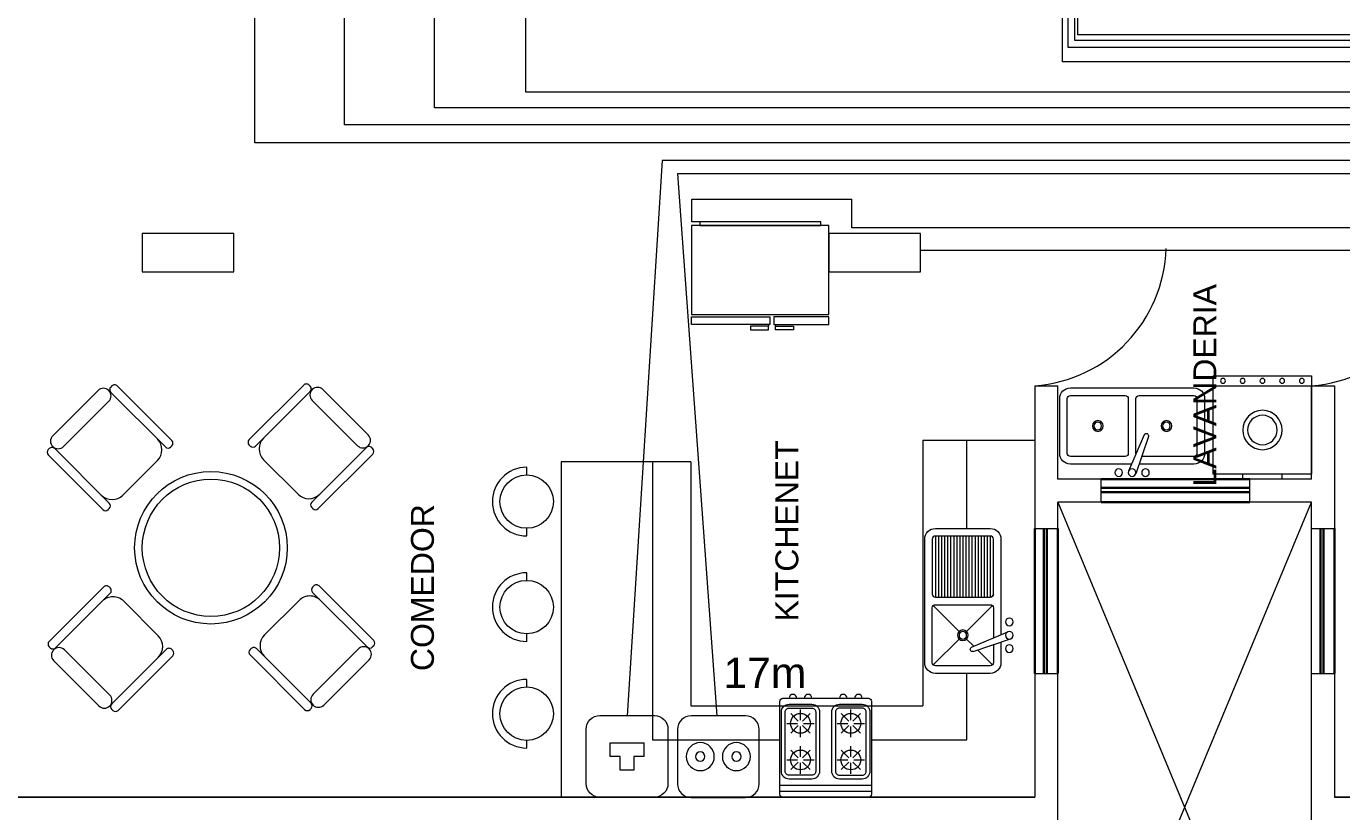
# Model space of a CAD drawing. Header units: metres. Extents: x -2 to 3328848, y -2 to 2725060.
# Drawn here: x 1662824.4 to 1662910.6, y 1362928.1 to 1362979.5 of the extents above; entities that cross this region are included whole.
import ezdxf

# ---------------------------------------------------------------- set-up
doc = ezdxf.new("R2010")
doc.units = ezdxf.units.M
doc.layers.get('0').update_dxf_attribs({"color": 253, "lineweight": 0})
for name, color, linetype, lineweight in [('ICT_TOMAS', 1, 'Continuous', 0), ('muebles', 253, 'Continuous', 0), ('NOFIJO', 253, 'Continuous', 0), ('PUERTAS', 253, 'Continuous', 0), ('ventanas', 253, 'Continuous', 30)]:
    doc.layers.add(name, color=color, linetype=linetype, lineweight=lineweight)
doc.styles.add('COTA', font='arial.ttf', dxfattribs={"height": 1})
doc.styles.get("Standard").update_dxf_attribs({"font": 'arial.ttf'})

# ---------------------------------------------------------------- blocks, each defined once
blk = doc.blocks.new('MESACIRC-4P-D100CM-3')
at = {"layer": 'muebles'}
for p, q in [((-0.6492, 1.0605), (-0.6563, 1.0535)), ((-0.6139, 1.0605), (-0.2563, 0.7029)), ((0.608, 1.0664), (0.2504, 0.7088)), ((0.6632, 1.0368), (0.2928, 0.6664)), ((0.6433, 1.0664), (0.6504, 1.0594)), ((1.0309, 0.7398), (0.7339, 1.0368)), ((-0.7398, 1.0309), (-1.0368, 0.7339)), ((-0.6691, 0.9602), (-0.9661, 0.6632)), ((-0.6691, 1.0309), (-0.2987, 0.6605)), ((0.9602, 0.6691), (0.6632, 0.9661)), ((-1.0664, 0.6433), (-1.0594, 0.6504)), ((-1.0664, 0.608), (-0.7088, 0.2504)), ((-1.0368, 0.6632), (-0.6664, 0.2928)), ((-0.2563, 0.6676), (-0.2633, 0.6605)), ((0.2504, 0.6735), (0.2574, 0.6664)), ((1.0309, 0.6691), (0.6605, 0.2987)), ((1.0605, 0.6139), (0.7029, 0.2563)), ((1.0605, 0.6492), (1.0535, 0.6563)), ((-0.5772, 0.345), (-0.3509, 0.5713)), ((0.345, 0.5772), (0.5713, 0.3509)), ((0.6676, 0.2563), (0.6605, 0.2633)), ((-0.6735, 0.2504), (-0.6664, 0.2574)), ((-1.0605, -0.6139), (-0.7029, -0.2563)), ((-0.6676, -0.2563), (-0.6605, -0.2633)), ((0.6735, -0.2504), (0.6664, -0.2574)), ((1.0664, -0.608), (0.7088, -0.2504)), ((-1.0309, -0.6691), (-0.6605, -0.2987)), ((1.0368, -0.6632), (0.6664, -0.2928)), ((-0.345, -0.5772), (-0.5713, -0.3509)), ((0.5772, -0.345), (0.3509, -0.5713)), ((-1.0605, -0.6492), (-1.0535, -0.6563)), ((-0.9602, -0.6691), (-0.6632, -0.9661)), ((-0.6632, -1.0368), (-0.2928, -0.6664)), ((-0.2504, -0.6735), (-0.2574, -0.6664)), ((0.2563, -0.6676), (0.2633, -0.6605)), ((0.6691, -1.0309), (0.2987, -0.6605)), ((0.6691, -0.9602), (0.9661, -0.6632)), ((1.0664, -0.6433), (1.0594, -0.6504)), ((-1.0309, -0.7398), (-0.7339, -1.0368)), ((-0.608, -1.0664), (-0.2504, -0.7088)), ((0.6139, -1.0605), (0.2563, -0.7029)), ((0.7398, -1.0309), (1.0368, -0.7339)), ((-0.6433, -1.0664), (-0.6504, -1.0594)), ((0.6492, -1.0605), (0.6563, -1.0535))]:
    blk.add_line(p, q, dxfattribs=at)
for radius in [0.5, 0.45]:
    blk.add_circle((0, 0), radius, dxfattribs=at)
for centre, radius, start, end in [((-0.7045, 0.9956), 0.05, 315, 135), ((-0.6386, 1.0358), 0.025, 135, 225), ((-0.6316, 1.0428), 0.025, 45, 135), ((0.6257, 1.0487), 0.025, 45, 135), ((0.6986, 1.0015), 0.05, 45, 225), ((0.6327, 1.0417), 0.025, 315, 45), ((-1.0015, 0.6986), 0.05, 135, 315), ((-0.4217, 0.642), 0.1, 315, 45), ((-0.2739, 0.6852), 0.025, 315, 45), ((0.268, 0.6911), 0.025, 135, 225), ((0.4158, 0.6479), 0.1, 135, 225), ((0.9956, 0.7045), 0.05, 225, 45), ((-1.0487, 0.6257), 0.025, 135, 225), ((-1.0417, 0.6327), 0.025, 45, 135), ((-0.281, 0.6782), 0.025, 225, 315), ((0.2751, 0.6841), 0.025, 225, 315), ((1.0358, 0.6386), 0.025, 45, 135), ((1.0428, 0.6316), 0.025, 315, 45), ((-0.6479, 0.4158), 0.1, 225, 315), ((0.642, 0.4217), 0.1, 225, 315), ((-0.6841, 0.2751), 0.025, 315, 45), ((0.6782, 0.281), 0.025, 135, 225), ((-0.6911, 0.268), 0.025, 225, 315), ((0.6852, 0.2739), 0.025, 225, 315), ((-0.6852, -0.2739), 0.025, 45, 135), ((0.6841, -0.2751), 0.025, 135, 225), ((0.6911, -0.268), 0.025, 45, 135), ((-0.642, -0.4217), 0.1, 45, 135), ((-0.6782, -0.281), 0.025, 315, 45), ((0.6479, -0.4158), 0.1, 45, 135), ((-0.4158, -0.6479), 0.1, 315, 45), ((0.4217, -0.642), 0.1, 135, 225), ((-1.0428, -0.6316), 0.025, 135, 225), ((-1.0358, -0.6386), 0.025, 225, 315), ((-0.9956, -0.7045), 0.05, 45, 225), ((-0.2751, -0.6841), 0.025, 45, 135), ((-0.268, -0.6911), 0.025, 315, 45), ((0.2739, -0.6852), 0.025, 135, 225), ((0.281, -0.6782), 0.025, 45, 135), ((1.0015, -0.6986), 0.05, 315, 135), ((1.0417, -0.6327), 0.025, 225, 315), ((1.0487, -0.6257), 0.025, 315, 45), ((-0.6986, -1.0015), 0.05, 225, 45), ((-0.6327, -1.0417), 0.025, 135, 225), ((0.7045, -0.9956), 0.05, 135, 315), ((0.6386, -1.0358), 0.025, 315, 45), ((-0.6257, -1.0487), 0.025, 225, 315), ((0.6316, -1.0428), 0.025, 225, 315)]:
    blk.add_arc(centre, radius, start, end, dxfattribs=at)
blk = doc.blocks.new('Estufa-p04')
for p, q in [((0.09, 0.3), (0.09, -0.3)), ((0.13, 0.3), (0.13, -0.3)), ((0.2314, 0.2286), (0.2809, 0.1791)), ((0.295, 0.255), (0.295, 0.185)), ((0.3091, 0.1791), (0.3586, 0.2286)), ((0.4714, 0.2286), (0.5209, 0.1791)), ((0.535, 0.255), (0.535, 0.185)), ((0.5491, 0.1791), (0.5986, 0.2286)), ((0.205, 0.165), (0.275, 0.165)), ((0.2314, 0.1014), (0.2809, 0.1509)), ((0.295, 0.145), (0.295, 0.075)), ((0.3091, 0.1509), (0.3586, 0.1014)), ((0.315, 0.165), (0.385, 0.165)), ((0.445, 0.165), (0.515, 0.165)), ((0.4714, 0.1014), (0.5209, 0.1509)), ((0.535, 0.145), (0.535, 0.075)), ((0.5491, 0.1509), (0.5986, 0.1014)), ((0.555, 0.165), (0.625, 0.165)), ((0.295, -0.075), (0.295, -0.145)), ((0.535, -0.075), (0.535, -0.145)), ((0.205, -0.165), (0.275, -0.165)), ((0.2314, -0.1014), (0.2809, -0.1509)), ((0.3091, -0.1509), (0.3586, -0.1014)), ((0.315, -0.165), (0.385, -0.165)), ((0.445, -0.165), (0.515, -0.165)), ((0.4714, -0.1014), (0.5209, -0.1509)), ((0.5491, -0.1509), (0.5986, -0.1014)), ((0.555, -0.165), (0.625, -0.165)), ((0.2314, -0.2286), (0.2809, -0.1791)), ((0.295, -0.185), (0.295, -0.255)), ((0.3091, -0.1791), (0.3586, -0.2286)), ((0.4714, -0.2286), (0.5209, -0.1791)), ((0.535, -0.185), (0.535, -0.255)), ((0.5491, -0.1791), (0.5986, -0.2286))]:
    blk.add_line(p, q)
for points in [[(0.7, 0.28), (0.7, -0.28, -0.414214), (0.68, -0.3), (0.07, -0.3, -0.414214), (0.05, -0.28), (0.05, 0.28, -0.414214), (0.07, 0.3), (0.68, 0.3, -0.414214)], [(0.66, 0.24), (0.66, 0.09, -0.414214), (0.61, 0.04), (0.22, 0.04, -0.414214), (0.17, 0.09), (0.17, 0.24, -0.414214), (0.22, 0.29), (0.61, 0.29, -0.414214)], [(0.635, 0.24), (0.635, 0.09, -0.414214), (0.61, 0.065), (0.22, 0.065, -0.414214), (0.195, 0.09), (0.195, 0.24, -0.414214), (0.22, 0.265), (0.61, 0.265, -0.414214)], [(0.66, -0.09), (0.66, -0.24, -0.414214), (0.61, -0.29), (0.22, -0.29, -0.414214), (0.17, -0.24), (0.17, -0.09, -0.414214), (0.22, -0.04), (0.61, -0.04, -0.414214)], [(0.635, -0.24), (0.635, -0.09, 0.414214), (0.61, -0.065), (0.22, -0.065, 0.414214), (0.195, -0.09), (0.195, -0.24, 0.414214), (0.22, -0.265), (0.61, -0.265, 0.414214)]]:
    blk.add_lwpolyline(points, format="xyb", close=True)
for centre in [(0.295, 0.165), (0.535, 0.165), (0.295, -0.165), (0.535, -0.165)]:
    blk.add_circle(centre, 0.065)
for centre in [(0.7, 0.2147), (0.7, 0.1153), (0.7, -0.1153), (0.7, -0.2147)]:
    blk.add_arc(centre, 0.025, 270, 90)
blk = doc.blocks.new('fr')
for p, q in [((3287.0072, 1591.175), (3287.0072, 1590.775)), ((3287.0272, 1591.175), (3287.0272, 1590.775)), ((3287.0472, 1591.175), (3287.0472, 1590.775)), ((3287.0672, 1591.175), (3287.0672, 1590.775)), ((3287.0872, 1591.175), (3287.0872, 1590.775)), ((3287.1072, 1591.175), (3287.1072, 1590.775)), ((3287.1272, 1591.175), (3287.1272, 1590.775)), ((3287.1472, 1591.175), (3287.1472, 1590.775)), ((3287.1672, 1591.175), (3287.1672, 1590.775)), ((3287.1872, 1591.175), (3287.1872, 1590.775)), ((3287.2072, 1591.175), (3287.2072, 1590.775)), ((3287.2272, 1591.175), (3287.2272, 1590.775)), ((3287.2472, 1591.175), (3287.2472, 1590.775)), ((3287.2672, 1591.175), (3287.2672, 1590.775)), ((3287.2872, 1591.175), (3287.2872, 1590.775)), ((3287.3072, 1591.175), (3287.3072, 1590.775)), ((3287.3272, 1591.175), (3287.3272, 1590.775)), ((3287.3472, 1591.175), (3287.3472, 1590.775)), ((3287.3672, 1591.175), (3287.3672, 1590.775)), ((3287.1294, 1590.4462), (3286.892, 1590.548)), ((3287.1189, 1590.4188), (3286.8742, 1590.5014))]:
    blk.add_line(p, q)
for points in [[(3287.0072, 1591.225, 0.414214), (3286.9372, 1591.155), (3286.9372, 1590.5286)], [(3286.9372, 1590.4801), (3286.9372, 1590.345, 0.414214), (3287.0072, 1590.275), (3287.3672, 1590.275, 0.414214), (3287.4372, 1590.345), (3287.4372, 1591.155, 0.414214), (3287.3672, 1591.225), (3287.0072, 1591.225)], [(3287.3672, 1590.725), (3287.0072, 1590.725, 0.414214), (3286.9872, 1590.705), (3286.9872, 1590.5093, 0.414214)], [(3286.9872, 1590.4649), (3286.9872, 1590.345, 0.414214), (3287.0072, 1590.325), (3287.3672, 1590.325, 0.414214), (3287.3872, 1590.345), (3287.3872, 1590.705, 0.414214), (3287.3672, 1590.725)]]:
    blk.add_lwpolyline(points, format="xyb")
blk.add_lwpolyline([(3287.3672, 1590.775), (3287.0072, 1590.775, -0.414214), (3286.9872, 1590.795), (3286.9872, 1591.155, -0.414214), (3287.0072, 1591.175), (3287.3672, 1591.175, -0.414214), (3287.3872, 1591.155), (3287.3872, 1590.795, -0.414214)], format="xyb", close=True)
for points in [[(3286.993, 1590.7192), (3287.1624, 1590.5498)], [(3287.3813, 1590.7192), (3287.2119, 1590.5498)], [(3287.1624, 1590.5003), (3287.1161, 1590.454)], [(3287.2119, 1590.5003), (3287.3813, 1590.3309)], [(3287.0918, 1590.4296), (3286.993, 1590.3309)]]:
    blk.add_lwpolyline(points)
for centre, radius in [((3286.8822, 1590.6125), 0.025), ((3286.8822, 1590.525), 0.025), ((3287.1872, 1590.525), 0.035), ((3287.1872, 1590.525), 0.025), ((3286.8822, 1590.4375), 0.025)]:
    blk.add_circle(centre, radius)
for centre, radius, start, end in [((3287.0072, 1590.795), 0.02, 180, 270), ((3287.0072, 1590.795), 0.02, 180, 270), ((3287.1236, 1590.4327), 0.0147, 251.3579, 66.77898)]:
    blk.add_arc(centre, radius, start, end)
blk = doc.blocks.new('ww')
at = {"layer": 'muebles', "ltscale": 4}
for p, q in [((1737.9301, 1442.9936), (1737.9301, 1442.9823)), ((1737.9751, 1442.9936), (1737.9751, 1442.9823))]:
    blk.add_line(p, q, dxfattribs=at)
at = {"layer": 'muebles'}
blk.add_lwpolyline([(1737.5802, 1443.6423), (1738.4802, 1443.6423), (1738.4802, 1443.0589), (1737.5802, 1443.0589)], close=True, dxfattribs=at)
at = {"layer": 'muebles', "ltscale": 4}
for points in [[(1737.6327, 1443.6652), (1738.4252, 1443.6652), (1738.4252, 1443.6423), (1737.6327, 1443.6423)], [(1737.5802, 1443.0423), (1737.9403, 1443.0423), (1737.9403, 1442.9936), (1737.5802, 1442.9936)], [(1738.4802, 1443.0423), (1737.9681, 1443.0423), (1737.9681, 1442.9936), (1738.4802, 1442.9936)], [(1737.9301, 1442.9823), (1737.8119, 1442.9823), (1737.8119, 1442.9589), (1737.9301, 1442.9589)], [(1737.9751, 1442.9823), (1738.0933, 1442.9823), (1738.0933, 1442.9589), (1737.9751, 1442.9589)]]:
    blk.add_lwpolyline(points, close=True, dxfattribs=at)
blk = doc.blocks.new('Muko05pl')
at = {"color": 0, "linetype": 'ByBlock'}
for p, q in [((0.35, -0.025), (-0.35, -0.025)), ((-0.35, -0.025), (-0.35, -0.725)), ((0.35, -0.725), (0.35, -0.025)), ((0.35, -0.095), (-0.35, -0.095)), ((-0.35, -0.725), (0.35, -0.725)), ((-0.14, -0.76), (-0.14, -0.725)), ((0.14, -0.76), (0.14, -0.725)), ((-0.14, -0.76), (0.14, -0.76))]:
    blk.add_line(p, q, dxfattribs=at)
for centre, radius in [((-0.28, -0.06), 0.0175), ((-0.14, -0.06), 0.0175), ((0, -0.06), 0.0175), ((0.14, -0.06), 0.0175), ((0.28, -0.06), 0.0175), ((0, -0.41), 0.14), ((0, -0.41), 0.105)]:
    blk.add_circle(centre, radius, dxfattribs=at)
blk = doc.blocks.new('Tarja-p07')
for p, q in [((0.405, 0.63), (-0.405, 0.63)), ((-0.475, 0.56), (-0.475, 0.2)), ((0.475, 0.2), (0.475, 0.56)), ((-0.1063, 0.3118), (-0.0237, 0.067)), ((-0.0789, 0.3223), (0.023, 0.0849)), ((-0.405, 0.13), (-0.0449, 0.13)), ((0.0036, 0.13), (0.405, 0.13))]:
    blk.add_line(p, q)
for points in [[(-0.0252, 0.1972, 0.035735), (-0.025, 0.2), (-0.025, 0.56, 0.414214), (-0.045, 0.58), (-0.405, 0.58, 0.414214), (-0.425, 0.56)], [(-0.425, 0.56), (-0.425, 0.2, 0.414214), (-0.405, 0.18), (-0.0618, 0.18, 0.414214)]]:
    blk.add_lwpolyline(points, format="xyb")
blk.add_lwpolyline([(0.025, 0.56), (0.025, 0.2, 0.414214), (0.045, 0.18), (0.405, 0.18, 0.414214), (0.425, 0.2), (0.425, 0.56, 0.414214), (0.405, 0.58), (0.045, 0.58, 0.414214)], format="xyb", close=True)
for centre, radius in [((-0.225, 0.38), 0.035), ((-0.225, 0.38), 0.025), ((0.225, 0.38), 0.035), ((0.225, 0.38), 0.025), ((-0.0875, 0.075), 0.025), ((0, 0.075), 0.025), ((0.0875, 0.075), 0.025)]:
    blk.add_circle(centre, radius)
for centre, radius, start, end in [((-0.405, 0.56), 0.07, 90, 180), ((0.405, 0.56), 0.07, 360, 90), ((-0.0924, 0.3165), 0.0147, 23.22102, 198.6421), ((-0.405, 0.2), 0.07, 180, 270), ((-0.405, 0.2), 0.02, 180, 270), ((-0.405, 0.2), 0.02, 180, 270), ((0.405, 0.2), 0.07, 270, 360)]:
    blk.add_arc(centre, radius, start, end)
blk = doc.blocks.new('Toma TFN')
for p, q in [((-0.0625, 0.05), (-0.05, 0.05)), ((-0.0625, 0), (-0.0625, 0.05)), ((-0.05, 0.05), (0.05, 0.05)), ((0.05, 0.05), (0.0625, 0.05)), ((0.0625, 0), (0.0625, 0.05)), ((-0.05, 0), (-0.0625, 0)), ((-0.025, 0), (-0.05, 0)), ((-0.025, -0.05), (-0.025, 0)), ((0.025, 0), (0.025, -0.05)), ((0.05, 0), (0.025, 0)), ((0.0625, 0), (0.05, 0)), ((0.05, 0), (0.05, 0)), ((0.025, -0.05), (-0.025, -0.05))]:
    blk.add_line(p, q)
blk.add_lwpolyline([(-0.1, 0.15), (0.1, 0.15, -0.414214), (0.15, 0.1), (0.15, -0.1, -0.414214), (0.1, -0.15), (-0.1, -0.15, -0.414214), (-0.15, -0.1), (-0.15, 0.1, -0.414214)], format="xyb", close=True)
blk = doc.blocks.new('TOMA TV')
blk.add_lwpolyline([(-0.1, 0.15), (0.1, 0.15, -0.414214), (0.15, 0.1), (0.15, -0.1, -0.414214), (0.1, -0.15), (-0.1, -0.15, -0.414214), (-0.15, -0.1), (-0.15, 0.1, -0.414214)], format="xyb", close=True)
for centre, radius in [((-0.0663, 0), 0.0515), ((0.0663, 0), 0.0515), ((-0.0663, 0), 0.0172), ((0.0663, 0), 0.0172)]:
    blk.add_circle(centre, radius)

msp = doc.modelspace()

# ---------------------------------------------------------------- linework, layer by layer
at = {"ltscale": 0.02}
for p, q in [((1662868.046, 1362966.72), (1662868.046, 1362968.22)), ((1662868.046, 1362968.22), (1662878.522, 1362968.22)), ((1662878.522, 1362966.345), (1662878.522, 1362968.22)), ((1662868.572, 1362966.72), (1662868.046, 1362966.72)), ((1662926.968, 1362966.345), (1662878.522, 1362966.345)), ((1662925.468, 1362964.845), (1662883.022, 1362964.845)), ((1662890.522, 1362955.986), (1662890.522, 1362929.004)), ((1662892.022, 1362949.857), (1662892.022, 1362955.986)), ((1662908.659, 1362949.857), (1662908.659, 1362955.986)), ((1662910.159, 1362955.986), (1662910.159, 1362929.004)), ((1662908.659, 1362949.857), (1662892.022, 1362949.857)), ((1662894.869, 1362948.355), (1662894.869, 1362949.855)), ((1662904.617, 1362948.359), (1662904.617, 1362949.857)), ((1662892.022, 1362908.357), (1662892.022, 1362948.357)), ((1662892.022, 1362908.357), (1662908.659, 1362948.357)), ((1662892.022, 1362948.357), (1662908.659, 1362908.357)), ((1662908.659, 1362948.357), (1662892.022, 1362948.357)), ((1662908.659, 1362908.357), (1662908.659, 1362948.357)), ((1662890.522, 1362946.628), (1662892.022, 1362946.628)), ((1662908.659, 1362946.628), (1662910.159, 1362946.628)), ((1662890.522, 1362937.128), (1662892.022, 1362937.128)), ((1662908.659, 1362937.128), (1662910.159, 1362937.128)), ((1662890.522, 1362929.004), (1662822.522, 1362929.004)), ((1662925.468, 1362929.004), (1662910.159, 1362929.004))]:
    msp.add_line(p, q, dxfattribs=at)
at = {"ltscale": 0.015}
for p, q in [((1662890.522, 1362955.986), (1662892.022, 1362955.986)), ((1662908.659, 1362955.986), (1662910.159, 1362955.986))]:
    msp.add_line(p, q, dxfattribs=at)
for p, q in [((1662822.522, 1362929.004), (1662890.522, 1362929.004)), ((1662910.159, 1362929.004), (1662925.468, 1362929.004))]:
    msp.add_line(p, q)
at = {"layer": 'ICT_TOMAS'}
for points in [[(1662932.465, 1362939.004), (1662932.465, 1362977.215), (1662892.323, 1362977.215), (1662892.323, 1363006.983), (1662883.662, 1363006.983), (1662883.662, 1363037.144), (1662889.145, 1363037.144), (1662889.145, 1363035.959)], [(1662929.465, 1362939.004), (1662929.465, 1362971.917), (1662839.405, 1362971.917), (1662839.405, 1363030.874)], [(1662930.465, 1362939.004), (1662930.465, 1362973.078), (1662845.284, 1362973.078), (1662845.284, 1363030.868)], [(1662931.465, 1362939.004), (1662931.465, 1362974.192), (1662851.17, 1362974.192), (1662851.17, 1363030.866)], [(1662857.132, 1363030.881), (1662857.132, 1362975.24), (1662932.061, 1362975.24), (1662932.061, 1362939.004)], [(1662889.118, 1363014.057), (1662889.118, 1363007.582), (1662893.107, 1363007.582), (1662893.107, 1362978.647), (1662934.111, 1362978.647), (1662934.111, 1362939.004)], [(1662933.465, 1362939.004), (1662933.465, 1362978.167), (1662892.708, 1362978.167), (1662892.708, 1363007.468), (1662886.09, 1363007.468), (1662886.081, 1363008.167)], [(1662934.465, 1362939.004), (1662934.465, 1362978.987), (1662893.326, 1362978.987), (1662893.326, 1363007.835), (1662891.964, 1363007.835), (1662891.964, 1363008.161)], [(1662928.465, 1362939.004), (1662928.465, 1362970.757), (1662866.102, 1362970.757), (1662863.796, 1362934.343)], [(1662927.465, 1362939.004), (1662927.465, 1362969.883), (1662867.094, 1362969.883), (1662869.679, 1362934.348)]]:
    msp.add_lwpolyline(points, dxfattribs=at)
at = {"layer": 'muebles', "ltscale": 0.02}
for p, q in [((1662883.181, 1362952.412), (1662883.181, 1362935.004)), ((1662883.181, 1362952.412), (1662890.522, 1362952.412)), ((1662886.059, 1362946.628), (1662886.059, 1362952.412)), ((1662859.468, 1362951.004), (1662859.468, 1362929.004)), ((1662867.968, 1362951.004), (1662859.468, 1362951.004)), ((1662865.468, 1362951.004), (1662865.468, 1362932.776)), ((1662867.968, 1362951.004), (1662867.968, 1362935.004)), ((1662886.059, 1362932.776), (1662886.059, 1362937.128)), ((1662867.968, 1362935.004), (1662883.181, 1362935.004)), ((1662865.468, 1362932.776), (1662873.808, 1362932.776)), ((1662879.808, 1362932.776), (1662886.059, 1362932.776))]:
    msp.add_line(p, q, dxfattribs=at)
at = {"layer": 'muebles', "ltscale": 4}
for p, q in [((1662857.215, 1362950.138), (1662857.215, 1362950.638)), ((1662857.215, 1362946.138), (1662857.215, 1362946.638)), ((1662857.215, 1362943.222), (1662857.215, 1362943.722)), ((1662857.215, 1362939.222), (1662857.215, 1362939.722)), ((1662857.215, 1362936.237), (1662857.215, 1362936.737)), ((1662857.215, 1362932.237), (1662857.215, 1362932.737))]:
    msp.add_line(p, q, dxfattribs=at)
for centre in [(1662857.215, 1362948.388), (1662857.215, 1362941.472), (1662857.215, 1362934.487)]:
    msp.add_circle(centre, 1.75, dxfattribs=at)
for centre in [(1662857.215, 1362948.388), (1662857.215, 1362941.472), (1662857.215, 1362934.487)]:
    msp.add_arc(centre, 2.25, 90, 270, dxfattribs=at)
at = {"layer": 'NOFIJO', "ltscale": 0.02}
for points in [[(1662838.022, 1362963.46), (1662838.022, 1362965.96), (1662832.022, 1362965.96), (1662832.022, 1362963.46)], [(1662883.022, 1362963.46), (1662883.022, 1362965.96), (1662877.022, 1362965.96), (1662877.022, 1362963.46)]]:
    msp.add_lwpolyline(points, close=True, dxfattribs=at)
at = {"layer": 'PUERTAS'}
for centre in [(1662889.828, 1362965.256), (1662907.965, 1362965.256)]:
    msp.add_arc(centre, 9.296, 274.27982, 358.33544, dxfattribs=at)
at = {"layer": 'ventanas'}
for p, q in [((1662904.617, 1362949.857), (1662894.869, 1362949.855)), ((1662904.617, 1362949.29), (1662894.869, 1362949.29)), ((1662904.617, 1362948.997), (1662894.869, 1362948.997)), ((1662904.617, 1362948.357), (1662894.869, 1362948.355))]:
    msp.add_line(p, q, dxfattribs=at)
at = {"layer": 'ventanas', "ltscale": 0.2}
for p, q in [((1662890.522, 1362946.628), (1662890.522, 1362937.128)), ((1662891.102, 1362946.628), (1662891.102, 1362937.128)), ((1662891.302, 1362946.628), (1662891.302, 1362937.128)), ((1662892.022, 1362946.628), (1662892.022, 1362937.128)), ((1662909.239, 1362946.628), (1662909.239, 1362937.128)), ((1662909.439, 1362946.628), (1662909.439, 1362937.128)), ((1662910.159, 1362946.628), (1662910.159, 1362937.128))]:
    msp.add_line(p, q, dxfattribs=at)

# ---------------------------------------------------------------- block references
at = {"layer": 'ICT_TOMAS', "xscale": 17.85663777392733, "yscale": 17.85663777392733, "zscale": 17.85663777392733}
msp.add_blockref('Toma TFN', (1662863.796, 1362931.685), dxfattribs=at)
at = {"layer": 'ICT_TOMAS', "xscale": -17.84178858404148, "yscale": 17.84178858404148, "zscale": 17.84178858404148, "rotation": 180}
msp.add_blockref('TOMA TV', (1662869.775, 1362931.672), dxfattribs=at)
at = {"layer": 'muebles', "xscale": -10, "yscale": 10, "zscale": 10}
for name, p in [('ww', (1680252.824, 1348530.068)), ('fr', (1695757.67, 1347034.378))]:
    msp.add_blockref(name, p, dxfattribs=at)
at = {"layer": 'muebles', "ltscale": 4}
for name, p, xscale, yscale, zscale in [('Muko05pl', (1662905.433, 1362956.861), -9.216779972810833, 9.216779972810833, 9.216779972810833), ('Tarja-p07', (1662896.895, 1362949.545), -10, 10, 10)]:
    msp.add_blockref(name, p, dxfattribs=dict(at, xscale=xscale, yscale=yscale, zscale=zscale))
at = {"layer": 'muebles', "xscale": 10, "yscale": 10, "zscale": 10, "rotation": 90}
msp.add_blockref('MESACIRC-4P-D100CM-3', (1662836.522, 1362945.364), dxfattribs=at)
msp.add_blockref('MESACIRC-4P-D100CM-3', (1662836.522, 1362945.364), dxfattribs=at)
msp.add_blockref('MESACIRC-4P-D100CM-3', (1662836.522, 1362945.364), dxfattribs=at)
at = {"layer": 'muebles', "ltscale": 4, "extrusion": (0, 0, -1), "xscale": -10, "yscale": 10, "zscale": -10, "rotation": 270}
msp.add_blockref('Estufa-p04', (-1662876.808, 1362928.504), dxfattribs=at)

# ---------------------------------------------------------------- texts
at = {"linetype": 'Continuous', "char_height": 1.5, "attachment_point": 1, "rotation": 90}
for s, insert in [('LAVANDERIA', (1662900.909, 1362949.377)), ('KITCHENET', (1662873.515, 1362940.533)), ('COMEDOR', (1662849.631, 1362937.28))]:
    msp.add_mtext_dynamic_manual_height_columns(s, width=45.32036, gutter_width=125, heights=[0], dxfattribs=dict(at, insert=insert))
at = {"layer": 'ICT_TOMAS', "ltscale": 0.015, "insert": (1662870.921, 1362936.163), "char_height": 2, "attachment_point": 7, "style": 'COTA'}
msp.add_mtext_dynamic_manual_height_columns('\\pxqc;17m', width=3.81057, gutter_width=4, heights=[1.343], dxfattribs=at)

doc.saveas('drawing.dxf')
